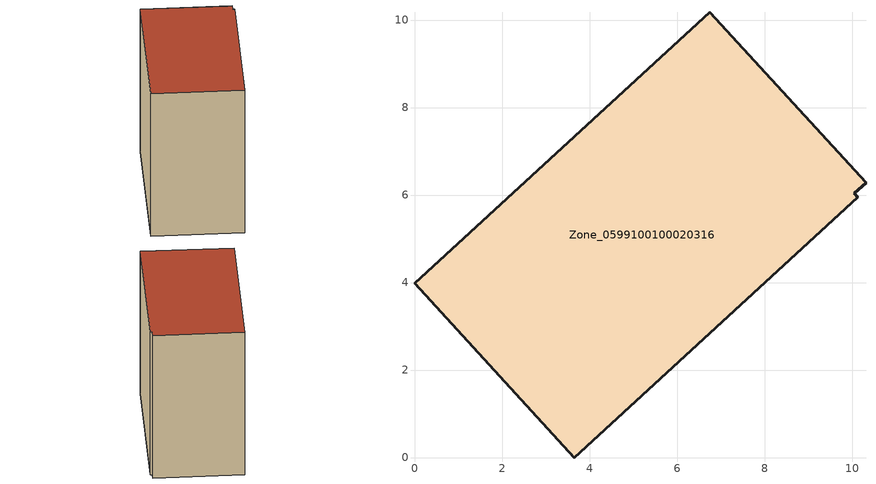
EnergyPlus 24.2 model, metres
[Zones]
Zone_0599100100020316
 floor ground (C_G): 10.32,6.28 10.05,6.04 10.13,5.95 3.65,0 0,3.98 6.75,10.17 z3.46
 wall outside (C_F): 10.32,6.28 6.75,10.17 0,3.98 3.65,0 10.13,5.95 10.05,6.04 10.32,6.28 z3.46:13.07
 roof outside (C_R): 10.05,6.04 10.32,6.28 6.75,10.17 0,3.98 3.65,0 10.13,5.95 z13.07
[BUILDING]
Pand.0599100100020316: North Axis=0; Terrain=City; Loads Convergence Tolerance Value=0.04; Temperature Convergence Tolerance Value=0.4; Solar Distribution=FullExterior; Maximum Number of Warmup Days=25; Minimum Number of Warmup Days=1
[Site:Location]
Rotterdam.The.Hague.AP_ZH_NLD Design_Conditions: Latitude=51.96; Longitude=4.45; Time Zone=1; Elevation=-4.5
[SITE:GROUNDTEMPERATURE:BUILDINGSURFACE]
18, 18, 18, 18, 18, 18, 18, 18, 18, 18, 18, 18
[MATERIAL] Thermal Absorptance=0.9; Solar Absorptance=0.7; Visible Absorptance=0.7
Name | Roughness | Thickness | Conductivity | Density | Specific Heat
G.TI.2015-2018 | MediumSmooth | 0.15 | 0.0428571 | 540 | 1210
F.TI.2015-2018 | Rough | 0.3 | 0.0666667 | 1920 | 840
R.TI.2015-2018 | MediumRough | 0.2 | 0.0333333 | 1500 | 1000
[CONSTRUCTION]
C_G: G.TI.2015-2018
C_F: F.TI.2015-2018
C_R: R.TI.2015-2018
[ZONE]
Zone_0599100100020316: Type=1; Multiplier=1; Ceiling Height=Autocalculate; Volume=Autocalculate; Floor Area=autocalculate; Part of Total Floor Area=Yes
[ZONEINFILTRATION:DESIGNFLOWRATE]
Infil_Zone_0599100100020316: Zone or ZoneList or Space or SpaceList=Zone_0599100100020316; Schedule=AlwaysOn; Design Flow Rate Calculation Method=Flow/Area; Flow Rate per Floor Area=0.0015; Constant Term Coefficient=1; Temperature Term Coefficient=0; Velocity Term Coefficient=0; Velocity Squared Term Coefficient=0
[HVACTEMPLATE:ZONE:IDEALLOADSAIRSYSTEM]
Zone_0599100100020316: Maximum Heating Supply Air Temperature=50; Minimum Cooling Supply Air Temperature=13; Maximum Heating Supply Air Humidity Ratio=0.0156; Minimum Cooling Supply Air Humidity Ratio=0.0077; Heating Limit=NoLimit; Cooling Limit=NoLimit; Dehumidification Control Type=ConstantSensibleHeatRatio; Cooling Sensible Heat Ratio=0.7; Dehumidification Setpoint=60; Humidification Control Type=None; Humidification Setpoint=30; Outdoor Air Method=None; Outdoor Air Flow Rate per Person=0.00944; Outdoor Air Flow Rate per Zone Floor Area=0; Outdoor Air Flow Rate per Zone=0; Demand Controlled Ventilation Type=None; Outdoor Air Economizer Type=NoEconomizer; Heat Recovery Type=None; Sensible Heat Recovery Effectiveness=0.7; Latent Heat Recovery Effectiveness=0.65
[ZONECONTROL:THERMOSTAT]
ThermostatControl_Zone_0599100100020316: Zone or ZoneList=Zone_0599100100020316; Control Type Schedule=DualSetpointControlType; Control 1=Thermostat_Zone_0599100100020316; Temperature Difference Between Cutout And Setpoint=0
[THERMOSTATSETPOINT:DUALSETPOINT]
Thermostat_Zone_0599100100020316: Heating Setpoint Temperature Schedule=HeatingSetpoint_Zone_0599100100020316; Cooling Setpoint Temperature Schedule=CoolingSetpoint_Zone_0599100100020316
[SCHEDULE:COMPACT]
HeatingSetpoint_Zone_0599100100020316: Through: 12/31, For: AllDays, Until: 24:00, 21
CoolingSetpoint_Zone_0599100100020316: Through: 12/31, For: AllDays, Until: 24:00, 24
DualSetpointControlType: Through: 12/31, For: AllDays, Until: 24:00, 4
AlwaysOn: Through: 12/31, For: AllDays, Until: 24:00, 1
